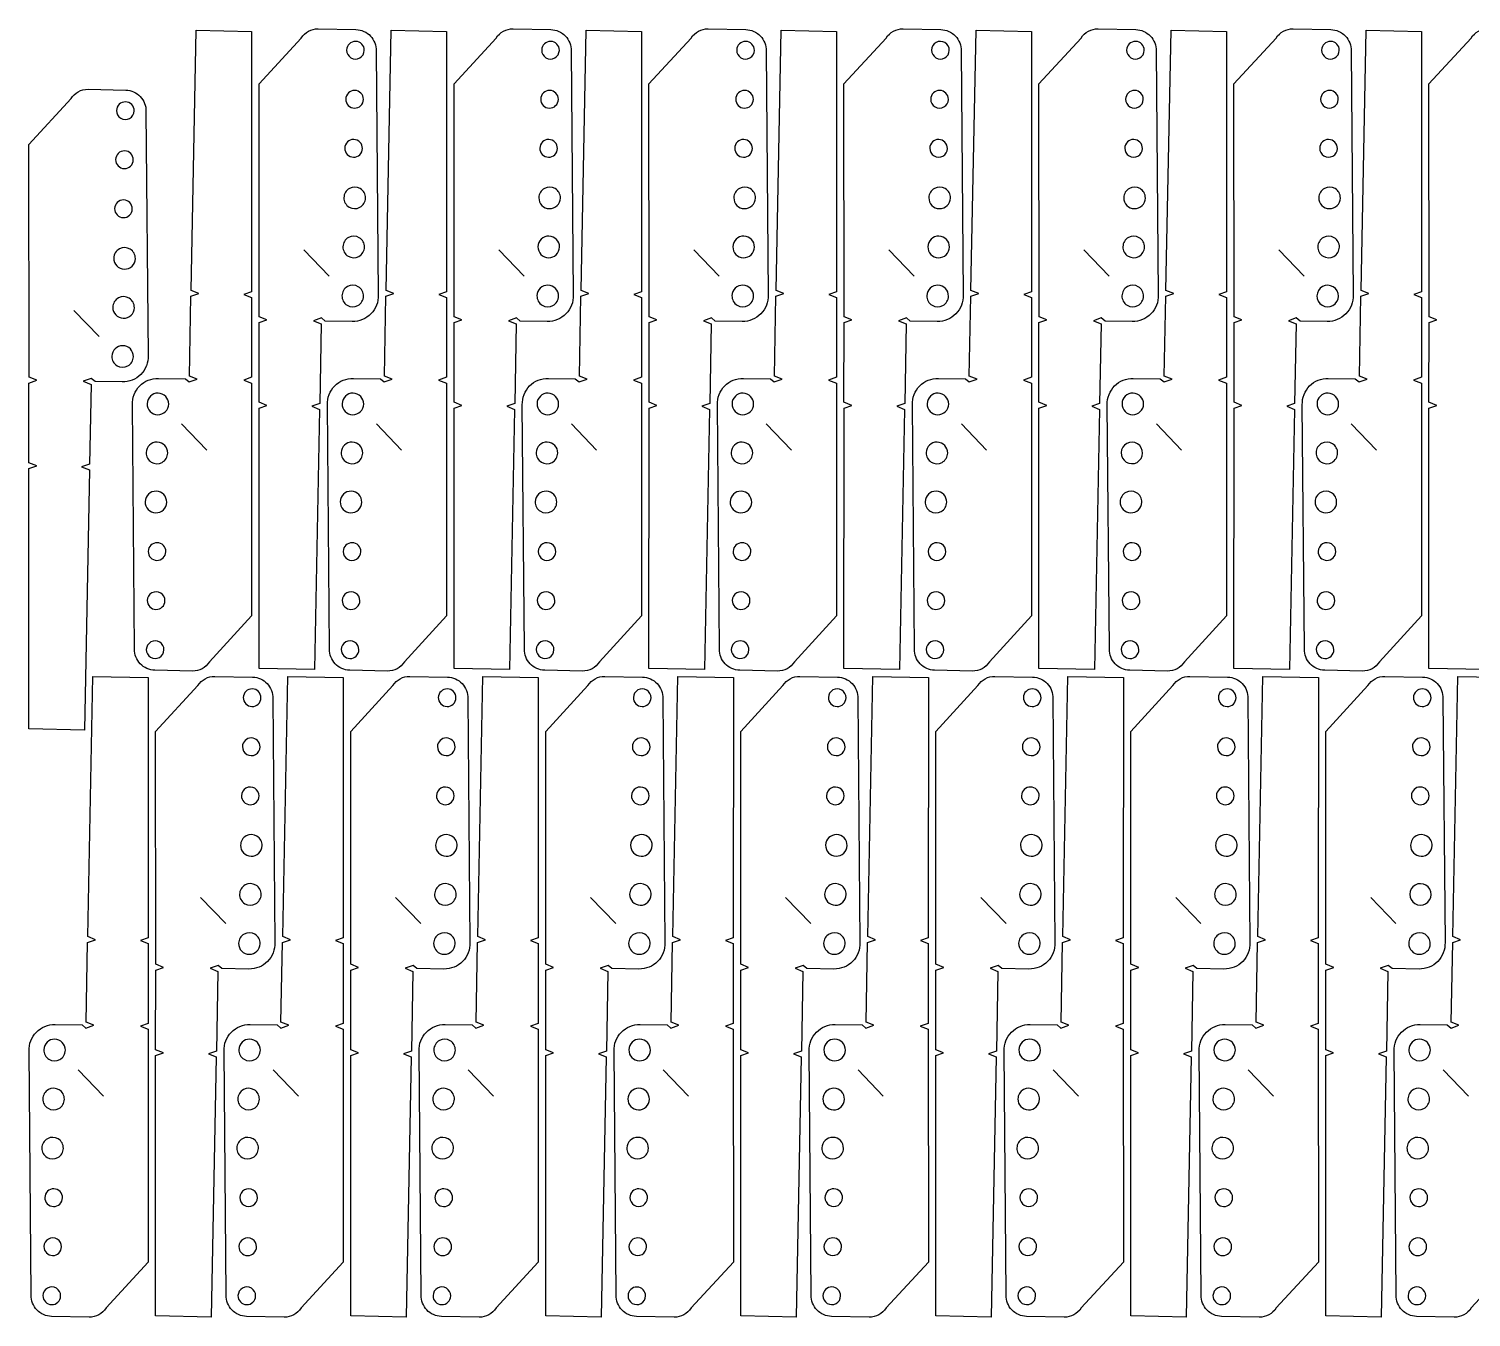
# Model space of a CAD drawing. Extents: x 5 to 2944, y 5 to 1318.
# Drawn here: x 5 to 1475, y 5 to 1318 of the extents above; entities that cross this region are included whole.
import ezdxf

# ---------------------------------------------------------------- set-up
doc = ezdxf.new("R2010")
doc.units = 0

msp = doc.modelspace()

# ---------------------------------------------------------------- linework, layer by layer
for points in [[(110.5, 934.6, -0.430887), (137, 961.5), (164.5, 961), (168.4, 957.9), (176.5, 960.7), (168.6, 963.9), (170.1, 1045.1), (178.2, 1047.9), (170.3, 1051.1), (175.4, 1316.1), (232, 1315), (232, 1049.8), (224, 1047), (232, 1043.9), (231.9, 962.7), (223.9, 959.8), (231.8, 956.7), (232, 719.4), (189, 672.7, -0.264185), (171.7, 663.3), (133.3, 664.1, -0.419117), (112.7, 685.8), (112.7, 685.8), (110.5, 934.6)], [(361, 1046.4, -0.430883), (334.5, 1019.4), (307, 1019.9), (303.1, 1023), (295, 1020.2), (303, 1017), (301.4, 935.8), (293.3, 933), (301.3, 929.8), (296.1, 664.8), (239.5, 665.9), (239.6, 931.2), (247.5, 933.9), (239.6, 937.1), (239.6, 1018.3), (247.6, 1021.1), (239.7, 1024.3), (239.5, 1261.5), (282.5, 1308.2, -0.264188), (299.8, 1317.6), (338.3, 1316.8, -0.419121), (358.8, 1295.1), (358.8, 1295.1), (361, 1046.4)], [(309.2, 934.6, -0.430886), (335.7, 961.5), (363.2, 961), (367.1, 957.9), (375.2, 960.7), (367.2, 963.9), (368.8, 1045.1), (376.9, 1047.9), (368.9, 1051.1), (374.1, 1316.1), (430.7, 1315), (430.6, 1049.8), (422.7, 1047), (430.6, 1043.9), (430.6, 962.7), (422.5, 959.8), (430.5, 956.7), (430.7, 719.4), (387.7, 672.7, -0.264182), (370.3, 663.3), (331.9, 664.1, -0.419118), (311.4, 685.8), (311.4, 685.8), (309.2, 934.6)], [(559.7, 1046.4, -0.430883), (533.2, 1019.4), (505.7, 1019.9), (501.7, 1023), (493.7, 1020.2), (501.6, 1017), (500, 935.8), (492, 933), (499.9, 929.8), (494.7, 664.8), (438.2, 665.9), (438.2, 931.2), (446.2, 933.9), (438.2, 937.1), (438.3, 1018.3), (446.3, 1021.1), (438.4, 1024.3), (438.2, 1261.5), (481.1, 1308.2, -0.264188), (498.5, 1317.6), (536.9, 1316.8, -0.419115), (557.5, 1295.1), (557.5, 1295.1), (559.7, 1046.4)], [(507.8, 934.6, -0.430885), (534.3, 961.5), (561.8, 961), (565.8, 957.9), (573.8, 960.7), (565.9, 963.9), (567.5, 1045.1), (575.5, 1047.9), (567.6, 1051.1), (572.8, 1316.1), (629.3, 1315), (629.3, 1049.8), (621.4, 1047), (629.3, 1043.9), (629.3, 962.7), (621.2, 959.8), (629.2, 956.7), (629.3, 719.4), (586.4, 672.7, -0.26419), (569, 663.3), (530.6, 664.1, -0.419112), (510, 685.8), (510, 685.8), (507.8, 934.6)], [(758.3, 1046.4, -0.430882), (731.8, 1019.4), (704.4, 1019.9), (700.4, 1023), (692.4, 1020.2), (700.3, 1017), (698.7, 935.8), (690.7, 933), (698.6, 929.8), (693.4, 664.8), (636.8, 665.9), (636.9, 931.2), (644.8, 933.9), (636.9, 937.1), (636.9, 1018.3), (645, 1021.1), (637, 1024.3), (636.8, 1261.5), (679.8, 1308.2, -0.264196), (697.2, 1317.6), (735.6, 1316.8, -0.419115), (756.2, 1295.1), (756.2, 1295.1), (758.3, 1046.4)], [(706.5, 934.6, -0.430889), (733, 961.5), (760.5, 961), (764.4, 957.9), (772.5, 960.7), (764.6, 963.9), (766.1, 1045.1), (774.2, 1047.9), (766.3, 1051.1), (771.4, 1316.1), (828, 1315), (828, 1049.8), (820, 1047), (828, 1043.9), (827.9, 962.7), (819.9, 959.8), (827.8, 956.7), (828, 719.4), (785, 672.7, -0.264192), (767.7, 663.3), (729.3, 664.1, -0.419115), (708.7, 685.8), (708.7, 685.8), (706.5, 934.6)], [(957, 1046.4, -0.43088), (930.5, 1019.4), (903, 1019.9), (899.1, 1023), (891, 1020.2), (899, 1017), (897.4, 935.8), (889.3, 933), (897.3, 929.8), (892.1, 664.8), (835.5, 665.9), (835.6, 931.2), (843.5, 933.9), (835.5, 937.1), (835.6, 1018.3), (843.6, 1021.1), (835.7, 1024.3), (835.5, 1261.5), (878.5, 1308.2, -0.264196), (895.8, 1317.6), (934.3, 1316.8, -0.419115), (954.8, 1295.1), (954.8, 1295.1), (957, 1046.4)], [(905.2, 934.6, -0.430891), (931.7, 961.5), (959.2, 961), (963.1, 957.9), (971.2, 960.7), (963.2, 963.9), (964.8, 1045.1), (972.9, 1047.9), (964.9, 1051.1), (970.1, 1316.1), (1026.7, 1315), (1026.6, 1049.8), (1018.7, 1047), (1026.6, 1043.9), (1026.6, 962.7), (1018.5, 959.8), (1026.5, 956.7), (1026.7, 719.4), (983.7, 672.7, -0.26419), (966.3, 663.3), (927.9, 664.1, -0.419112), (907.4, 685.8), (907.4, 685.8), (905.2, 934.6)], [(1155.7, 1046.4, -0.43089), (1129.2, 1019.4), (1101.7, 1019.9), (1097.7, 1023), (1089.7, 1020.2), (1097.6, 1017), (1096, 935.8), (1088, 933), (1095.9, 929.8), (1090.7, 664.8), (1034.2, 665.9), (1034.2, 931.2), (1042.2, 933.9), (1034.2, 937.1), (1034.2, 1018.3), (1042.3, 1021.1), (1034.4, 1024.3), (1034.2, 1261.5), (1077.1, 1308.2, -0.264182), (1094.5, 1317.6), (1132.9, 1316.8, -0.419121), (1153.5, 1295.1), (1153.5, 1295.1), (1155.7, 1046.4)], [(1103.8, 934.6, -0.430884), (1130.3, 961.5), (1157.8, 961), (1161.8, 957.9), (1169.8, 960.7), (1161.9, 963.9), (1163.5, 1045.1), (1171.5, 1047.9), (1163.6, 1051.1), (1168.8, 1316.1), (1225.3, 1315), (1225.3, 1049.8), (1217.4, 1047), (1225.3, 1043.9), (1225.3, 962.7), (1217.2, 959.8), (1225.1, 956.7), (1225.3, 719.4), (1182.4, 672.7, -0.264175), (1165, 663.3), (1126.6, 664.1, -0.419121), (1106, 685.8), (1106, 685.8), (1103.8, 934.6)], [(1354.3, 1046.4, -0.430891), (1327.8, 1019.4), (1300.3, 1019.9), (1296.4, 1023), (1288.4, 1020.2), (1296.3, 1017), (1294.7, 935.8), (1286.6, 933), (1294.6, 929.8), (1289.4, 664.8), (1232.8, 665.9), (1232.9, 931.2), (1240.8, 933.9), (1232.9, 937.1), (1232.9, 1018.3), (1241, 1021.1), (1233, 1024.3), (1232.8, 1261.5), (1275.8, 1308.2, -0.26418), (1293.2, 1317.6), (1331.6, 1316.8, -0.419122), (1352.2, 1295.1), (1352.2, 1295.1), (1354.3, 1046.4)], [(1302.5, 934.6, -0.430884), (1329, 961.5), (1356.5, 961), (1360.4, 957.9), (1368.5, 960.7), (1360.6, 963.9), (1362.1, 1045.1), (1370.2, 1047.9), (1362.3, 1051.1), (1367.4, 1316.1), (1424, 1315), (1424, 1049.8), (1416, 1047), (1424, 1043.9), (1423.9, 962.7), (1415.9, 959.8), (1423.8, 956.7), (1424, 719.4), (1381, 672.7, -0.264175), (1363.7, 663.3), (1325.3, 664.1, -0.419121), (1304.7, 685.8), (1304.7, 685.8), (1302.5, 934.6)], [(1553, 1046.4, -0.430896), (1526.5, 1019.4), (1499, 1019.9), (1495.1, 1023), (1487, 1020.2), (1495, 1017), (1493.4, 935.8), (1485.3, 933), (1493.3, 929.8), (1488.1, 664.8), (1431.5, 665.9), (1431.5, 931.2), (1439.5, 933.9), (1431.5, 937.1), (1431.6, 1018.3), (1439.6, 1021.1), (1431.7, 1024.3), (1431.5, 1261.5), (1474.5, 1308.2, -0.26418), (1491.8, 1317.6), (1530.2, 1316.8, -0.419122), (1550.8, 1295.1), (1550.8, 1295.1), (1553, 1046.4)], [(328.8, 1296, 1.000014), (346.8, 1295.7, 0.999986), (328.8, 1296)], [(527.5, 1296, 1.000013), (545.5, 1295.7, 0.999986), (527.5, 1296)], [(726.2, 1296, 1.000013), (744.2, 1295.7, 1), (726.2, 1296)], [(924.8, 1296, 1.000013), (942.8, 1295.7, 1.000013), (924.8, 1296)], [(1123.5, 1296, 1.000014), (1141.5, 1295.7, 1), (1123.5, 1296)], [(1322.2, 1296, 1.000014), (1340.2, 1295.7, 1), (1322.2, 1296)], [(126.5, 984.7, -0.430887), (100, 957.8), (72.5, 958.3), (68.6, 961.4), (60.5, 958.5), (68.5, 955.4), (66.9, 874.2), (58.8, 871.4), (66.8, 868.2), (61.6, 603.2), (5, 604.3), (5, 869.5), (13, 872.3), (5, 875.4), (5.1, 956.6), (13.1, 959.5), (5.2, 962.6), (5, 1199.9), (48, 1246.5, -0.264192), (65.3, 1256), (103.7, 1255.2, -0.419119), (124.3, 1233.5), (124.3, 1233.5), (126.5, 984.7)], [(327.9, 1246, 0.999986), (345.9, 1245.7, 0.999986), (327.9, 1246)], [(526.5, 1246, 0.999986), (544.5, 1245.7, 0.999986), (526.5, 1246)], [(725.2, 1246, 0.999986), (743.2, 1245.7, 0.999986), (725.2, 1246)], [(923.9, 1246, 1), (941.9, 1245.7, 1), (923.9, 1246)], [(1122.5, 1246, 1.000014), (1140.5, 1245.7, 1), (1122.5, 1246)], [(1321.2, 1246, 1.000014), (1339.2, 1245.7, 1), (1321.2, 1246)], [(94.3, 1234.4, 1.000014), (112.3, 1234, 1), (94.3, 1234.4)], [(93.4, 1184.4, 1), (111.4, 1184.1, 1), (93.4, 1184.4)], [(326.9, 1196, 0.999986), (344.9, 1195.7, 0.999986), (326.9, 1196)], [(525.6, 1196, 0.999986), (543.6, 1195.7, 0.999986), (525.6, 1196)], [(724.2, 1196, 0.999986), (742.2, 1195.7, 0.999986), (724.2, 1196)], [(922.9, 1196, 1), (940.9, 1195.7, 1), (922.9, 1196)], [(1121.6, 1196, 1.000014), (1139.6, 1195.7, 1), (1121.6, 1196)], [(1320.2, 1196, 1.000014), (1338.2, 1195.7, 1), (1320.2, 1196)], [(326, 1145.6, 1), (348, 1145.2, 1.000011), (326, 1145.6)], [(524.6, 1145.6, 0.999989), (546.6, 1145.2, 1), (524.6, 1145.6)], [(723.3, 1145.6, 0.999989), (745.3, 1145.2, 1), (723.3, 1145.6)], [(922, 1145.6, 0.999978), (944, 1145.2, 1), (922, 1145.6)], [(1120.6, 1145.6, 0.999989), (1142.6, 1145.2, 1.000011), (1120.6, 1145.6)], [(1319.3, 1145.6, 0.999989), (1341.3, 1145.2, 1.000011), (1319.3, 1145.6)], [(92.4, 1134.4, 1), (110.4, 1134.1, 1), (92.4, 1134.4)], [(325, 1095.6, 1.000006), (347, 1095.2, 1.000006), (325, 1095.6)], [(523.7, 1095.6, 0.999995), (545.7, 1095.2, 0.999995), (523.7, 1095.6)], [(722.3, 1095.6, 0.999994), (744.3, 1095.2, 0.999994), (722.3, 1095.6)], [(921, 1095.6, 0.999995), (943, 1095.2, 0.999995), (921, 1095.6)], [(1119.7, 1095.6, 1.000006), (1141.7, 1095.2, 1.000006), (1119.7, 1095.6)], [(1318.3, 1095.6, 1.000006), (1340.3, 1095.2, 1.000006), (1318.3, 1095.6)], [(91.5, 1084, 0.999989), (113.5, 1083.5, 1.000011), (91.5, 1084)], [(90.5, 1034, 0.999994), (112.5, 1033.5, 1.000006), (90.5, 1034)], [(324, 1045.6, 1.000006), (346, 1045.2, 1.000006), (324, 1045.6)], [(522.7, 1045.6, 1.000006), (544.7, 1045.2, 0.999995), (522.7, 1045.6)], [(721.4, 1045.6, 1.000006), (743.4, 1045.2, 0.999994), (721.4, 1045.6)], [(920, 1045.6, 1.000006), (942, 1045.2, 0.999995), (920, 1045.6)], [(1118.7, 1045.6, 1.000006), (1140.7, 1045.2, 1.000006), (1118.7, 1045.6)], [(1317.4, 1045.6, 1.000006), (1339.3, 1045.2, 1.000006), (1317.4, 1045.6)], [(89.5, 984, 1), (111.5, 983.6, 1), (89.5, 984)], [(147.5, 935.3, 1), (125.5, 935.7, 1), (147.5, 935.3)], [(346.2, 935.3, 1), (324.2, 935.7, 1), (346.2, 935.3)], [(544.8, 935.3, 0.999994), (522.8, 935.7, 0.999994), (544.8, 935.3)], [(743.5, 935.3, 0.999994), (721.5, 935.7, 0.999994), (743.5, 935.3)], [(942.2, 935.3, 0.999994), (920.2, 935.7, 0.999994), (942.2, 935.3)], [(1140.8, 935.3, 0.999989), (1118.8, 935.7, 1), (1140.8, 935.3)], [(1339.5, 935.3, 0.999989), (1317.5, 935.7, 1), (1339.5, 935.3)], [(146.5, 885.3, 0.999997), (124.5, 885.8, 1.000003), (146.5, 885.3)], [(345.2, 885.3, 0.999992), (323.2, 885.8, 1.000003), (345.2, 885.3)], [(543.9, 885.3, 0.999992), (521.9, 885.8, 1.000003), (543.9, 885.3)], [(742.5, 885.3, 0.999997), (720.5, 885.8, 1.000003), (742.5, 885.3)], [(941.2, 885.3, 0.999992), (919.2, 885.8, 1.000003), (941.2, 885.3)], [(1139.8, 885.3, 1.000003), (1117.9, 885.8, 1.000008), (1139.8, 885.3)], [(1338.5, 885.3, 1.000003), (1316.5, 885.8, 1.000008), (1338.5, 885.3)], [(145.5, 835.3, 1), (123.5, 835.8, 1), (145.5, 835.3)], [(344.2, 835.3, 1), (322.2, 835.8, 1), (344.2, 835.3)], [(542.9, 835.3, 1), (520.9, 835.8, 1.000006), (542.9, 835.3)], [(741.5, 835.3, 1), (719.5, 835.8, 1), (741.5, 835.3)], [(940.2, 835.3, 1), (918.2, 835.8, 1.000006), (940.2, 835.3)], [(1138.9, 835.3, 1.000006), (1116.9, 835.8, 1), (1138.9, 835.3)], [(1337.5, 835.3, 1.000006), (1315.5, 835.8, 1), (1337.5, 835.3)], [(144.6, 784.9, 0.999993), (126.6, 785.2, 1), (144.6, 784.9)], [(343.3, 784.9, 0.999993), (325.3, 785.2, 1.000007), (343.3, 784.9)], [(542, 784.9, 1), (524, 785.2, 1.000007), (542, 784.9)], [(740.6, 784.9, 0.999993), (722.6, 785.2, 1), (740.6, 784.9)], [(939.3, 784.9, 1), (921.3, 785.2, 1.000007), (939.3, 784.9)], [(1138, 784.9, 1.000007), (1120, 785.2, 0.999993), (1138, 784.9)], [(1336.6, 784.9, 1.000007), (1318.6, 785.2, 0.999993), (1336.6, 784.9)], [(143.7, 734.9, 1), (125.7, 735.2, 0.999993), (143.7, 734.9)], [(342.3, 734.9, 1.000007), (324.3, 735.2, 0.999993), (342.3, 734.9)], [(541, 734.9, 1.000007), (523, 735.2, 0.999993), (541, 734.9)], [(739.7, 734.9, 1), (721.7, 735.2, 1), (739.7, 734.9)], [(938.3, 734.9, 1.000007), (920.3, 735.2, 0.999993), (938.3, 734.9)], [(1137, 734.9, 1.000014), (1119, 735.2, 0.999986), (1137, 734.9)], [(1335.6, 734.9, 1.000014), (1317.6, 735.2, 0.999986), (1335.6, 734.9)], [(142.7, 684.9, 1), (124.7, 685.2, 1.000007), (142.7, 684.9)], [(341.3, 684.9, 1), (323.3, 685.2, 1), (341.3, 684.9)], [(540, 684.9, 1), (522, 685.2, 1.000007), (540, 684.9)], [(738.7, 684.9, 0.999993), (720.7, 685.2, 1.000014), (738.7, 684.9)], [(937.3, 684.9, 1), (919.3, 685.2, 1.000007), (937.3, 684.9)], [(1136, 684.9, 1.000007), (1118, 685.2, 1), (1136, 684.9)], [(1334.7, 684.9, 1.000007), (1316.7, 685.2, 1), (1334.7, 684.9)], [(5.2, 276.2, -0.430887), (31.7, 303.2), (59.2, 302.7), (63.1, 299.6), (71.2, 302.4), (63.3, 305.6), (64.8, 386.8), (72.9, 389.6), (65, 392.8), (70.1, 657.8), (126.7, 656.7), (126.7, 391.4), (118.7, 388.7), (126.7, 385.6), (126.6, 304.3), (118.6, 301.5), (126.5, 298.3), (126.7, 61.1), (83.7, 14.4, -0.264181), (66.4, 5), (28, 5.8, -0.419116), (7.4, 27.5), (7.4, 27.5), (5.2, 276.2)], [(255.7, 386.6, -0.430885), (229.2, 359.7), (201.7, 360.2), (197.8, 363.3), (189.7, 360.5), (197.7, 357.3), (196.1, 276.1), (188, 273.3), (196, 270.1), (190.8, 5.1), (134.2, 6.2), (134.2, 271.5), (142.2, 274.2), (134.2, 277.3), (134.3, 358.5), (142.3, 361.4), (134.4, 364.5), (134.2, 601.8), (177.2, 648.5, -0.264173), (194.5, 657.9), (233, 657.1, -0.419113), (253.5, 635.4), (253.5, 635.4), (255.7, 386.6)], [(203.9, 276.2, -0.430886), (230.4, 303.2), (257.9, 302.7), (261.8, 299.6), (269.9, 302.4), (261.9, 305.6), (263.5, 386.8), (271.6, 389.6), (263.7, 392.8), (268.8, 657.8), (325.4, 656.7), (325.4, 391.4), (317.4, 388.7), (325.4, 385.6), (325.3, 304.3), (317.3, 301.5), (325.2, 298.3), (325.4, 61.1), (282.4, 14.4, -0.264182), (265.1, 5), (226.7, 5.8, -0.419115), (206.1, 27.5), (206.1, 27.5), (203.9, 276.2)], [(454.4, 386.6, -0.430883), (427.9, 359.7), (400.4, 360.2), (396.5, 363.3), (388.4, 360.5), (396.4, 357.3), (394.8, 276.1), (386.7, 273.3), (394.6, 270.1), (389.5, 5.1), (332.9, 6.2), (332.9, 271.5), (340.9, 274.2), (332.9, 277.3), (333, 358.5), (341, 361.4), (333.1, 364.5), (332.9, 601.8), (375.9, 648.5, -0.264171), (393.2, 657.9), (431.6, 657.1, -0.419115), (452.2, 635.4), (452.2, 635.4), (454.4, 386.6)], [(402.6, 276.2, -0.430886), (429.1, 303.2), (456.6, 302.7), (460.5, 299.6), (468.6, 302.4), (460.6, 305.6), (462.2, 386.8), (470.3, 389.6), (462.3, 392.8), (467.5, 657.8), (524.1, 656.7), (524, 391.4), (516.1, 388.7), (524.1, 385.6), (524, 304.3), (516, 301.5), (523.9, 298.3), (524.1, 61.1), (481.1, 14.4, -0.264177), (463.8, 5), (425.3, 5.8, -0.419117), (404.8, 27.5), (404.8, 27.5), (402.6, 276.2)], [(653.1, 386.6, -0.430883), (626.6, 359.7), (599.1, 360.2), (595.2, 363.3), (587.1, 360.5), (595, 357.3), (593.5, 276.1), (585.4, 273.3), (593.3, 270.1), (588.2, 5.1), (531.6, 6.2), (531.6, 271.5), (539.6, 274.2), (531.6, 277.3), (531.7, 358.5), (539.7, 361.4), (531.8, 364.5), (531.6, 601.8), (574.6, 648.5, -0.264179), (591.9, 657.9), (630.3, 657.1, -0.419112), (650.9, 635.4), (650.9, 635.4), (653.1, 386.6)], [(601.3, 276.2, -0.43089), (627.8, 303.2), (655.3, 302.7), (659.2, 299.6), (667.3, 302.4), (659.3, 305.6), (660.9, 386.8), (669, 389.6), (661, 392.8), (666.2, 657.8), (722.8, 656.7), (722.7, 391.4), (714.8, 388.7), (722.7, 385.6), (722.7, 304.3), (714.7, 301.5), (722.6, 298.3), (722.8, 61.1), (679.8, 14.4, -0.264185), (662.5, 5), (624, 5.8, -0.419114), (603.5, 27.5), (603.5, 27.5), (601.3, 276.2)], [(851.8, 386.6, -0.430883), (825.3, 359.7), (797.8, 360.2), (793.9, 363.3), (785.8, 360.5), (793.7, 357.3), (792.1, 276.1), (784.1, 273.3), (792, 270.1), (786.9, 5.1), (730.3, 6.2), (730.3, 271.5), (738.3, 274.2), (730.3, 277.3), (730.4, 358.5), (738.4, 361.4), (730.5, 364.5), (730.3, 601.8), (773.3, 648.5, -0.264179), (790.6, 657.9), (829, 657.1, -0.419112), (849.6, 635.4), (849.6, 635.4), (851.8, 386.6)], [(800, 276.2, -0.43089), (826.5, 303.2), (854, 302.7), (857.9, 299.6), (866, 302.4), (858, 305.6), (859.6, 386.8), (867.7, 389.6), (859.7, 392.8), (864.9, 657.8), (921.5, 656.7), (921.4, 391.4), (913.5, 388.7), (921.4, 385.6), (921.4, 304.3), (913.3, 301.5), (921.3, 298.3), (921.5, 61.1), (878.5, 14.4, -0.264185), (861.1, 5), (822.7, 5.8, -0.419114), (802.2, 27.5), (802.2, 27.5), (800, 276.2)], [(1050.5, 386.6, -0.430892), (1024, 359.7), (996.5, 360.2), (992.5, 363.3), (984.5, 360.5), (992.4, 357.3), (990.8, 276.1), (982.8, 273.3), (990.7, 270.1), (985.5, 5.1), (929, 6.2), (929, 271.5), (937, 274.2), (929, 277.3), (929.1, 358.5), (937.1, 361.4), (929.2, 364.5), (929, 601.8), (971.9, 648.5, -0.264179), (989.3, 657.9), (1027.7, 657.1, -0.419116), (1048.3, 635.4), (1048.3, 635.4), (1050.5, 386.6)], [(998.7, 276.2, -0.43089), (1025.2, 303.2), (1052.7, 302.7), (1056.6, 299.6), (1064.7, 302.4), (1056.7, 305.6), (1058.3, 386.8), (1066.4, 389.6), (1058.4, 392.8), (1063.6, 657.8), (1120.2, 656.7), (1120.1, 391.4), (1112.2, 388.7), (1120.1, 385.6), (1120.1, 304.3), (1112, 301.5), (1120, 298.3), (1120.2, 61.1), (1077.2, 14.4, -0.264172), (1059.8, 5), (1021.4, 5.8, -0.419114), (1000.8, 27.5), (1000.8, 27.5), (998.7, 276.2)], [(1249.2, 386.6, -0.430893), (1222.7, 359.7), (1195.2, 360.2), (1191.2, 363.3), (1183.2, 360.5), (1191.1, 357.3), (1189.5, 276.1), (1181.5, 273.3), (1189.4, 270.1), (1184.2, 5.1), (1127.7, 6.2), (1127.7, 271.5), (1135.6, 274.2), (1127.7, 277.3), (1127.7, 358.5), (1135.8, 361.4), (1127.9, 364.5), (1127.7, 601.8), (1170.6, 648.5, -0.264166), (1188, 657.9), (1226.4, 657.1, -0.419116), (1247, 635.4), (1247, 635.4), (1249.2, 386.6)], [(1197.4, 276.2, -0.430883), (1223.9, 303.2), (1251.4, 302.7), (1255.3, 299.6), (1263.3, 302.4), (1255.4, 305.6), (1257, 386.8), (1265.1, 389.6), (1257.1, 392.8), (1262.3, 657.8), (1318.9, 656.7), (1318.8, 391.4), (1310.9, 388.7), (1318.8, 385.6), (1318.8, 304.3), (1310.7, 301.5), (1318.7, 298.3), (1318.9, 61.1), (1275.9, 14.4, -0.264172), (1258.5, 5), (1220.1, 5.8, -0.419117), (1199.5, 27.5), (1199.5, 27.5), (1197.4, 276.2)], [(1447.9, 386.6, -0.430893), (1421.4, 359.7), (1393.9, 360.2), (1389.9, 363.3), (1381.9, 360.5), (1389.8, 357.3), (1388.2, 276.1), (1380.2, 273.3), (1388.1, 270.1), (1382.9, 5.1), (1326.4, 6.2), (1326.4, 271.5), (1334.3, 274.2), (1326.4, 277.3), (1326.4, 358.5), (1334.5, 361.4), (1326.6, 364.5), (1326.4, 601.8), (1369.3, 648.5, -0.264166), (1386.7, 657.9), (1425.1, 657.1, -0.419116), (1445.7, 635.4), (1445.7, 635.4), (1447.9, 386.6)], [(1396.1, 276.2, -0.430883), (1422.5, 303.2), (1450, 302.7), (1454, 299.6), (1462, 302.4), (1454.1, 305.6), (1455.7, 386.8), (1463.7, 389.6), (1455.8, 392.8), (1461, 657.8), (1517.6, 656.7), (1517.5, 391.4), (1509.6, 388.7), (1517.5, 385.6), (1517.5, 304.3), (1509.4, 301.5), (1517.4, 298.3), (1517.6, 61.1), (1474.6, 14.4, -0.264172), (1457.2, 5), (1418.8, 5.8, -0.419117), (1398.2, 27.5), (1398.2, 27.5), (1396.1, 276.2)], [(223.5, 636.3, 0.999993), (241.5, 636, 1), (223.5, 636.3)], [(422.2, 636.3, 1), (440.2, 636, 1), (422.2, 636.3)], [(620.9, 636.3, 0.999993), (638.9, 636, 1.000007), (620.9, 636.3)], [(819.6, 636.3, 0.999993), (837.6, 636, 1.000007), (819.6, 636.3)], [(1018.3, 636.3, 0.999993), (1036.3, 636, 0.999993), (1018.3, 636.3)], [(1217, 636.3, 1), (1235, 636, 0.999993), (1217, 636.3)], [(1415.7, 636.3, 1), (1433.7, 636, 0.999993), (1415.7, 636.3)], [(222.6, 586.3, 1.000007), (240.6, 586, 1), (222.6, 586.3)], [(421.3, 586.3, 1.000007), (439.3, 586, 0.999993), (421.3, 586.3)], [(619.9, 586.3, 1.000007), (637.9, 586, 0.999993), (619.9, 586.3)], [(818.6, 586.3, 1.000007), (836.6, 586, 0.999993), (818.6, 586.3)], [(1017.3, 586.3, 1.000007), (1035.3, 586, 0.999986), (1017.3, 586.3)], [(1216, 586.3, 1.000014), (1234, 586, 0.999986), (1216, 586.3)], [(1414.7, 586.3, 1.000014), (1432.7, 586, 0.999986), (1414.7, 586.3)], [(221.6, 536.3, 1), (239.6, 536, 1.000007), (221.6, 536.3)], [(420.3, 536.3, 0.999993), (438.3, 536, 1.000007), (420.3, 536.3)], [(619, 536.3, 0.999993), (637, 536, 1.000007), (619, 536.3)], [(817.7, 536.3, 0.999993), (835.7, 536, 1.000007), (817.7, 536.3)], [(1016.4, 536.3, 0.999993), (1034.4, 536, 1), (1016.4, 536.3)], [(1215, 536.3, 1), (1233, 536, 1), (1215, 536.3)], [(1413.7, 536.3, 1), (1431.7, 536, 1), (1413.7, 536.3)], [(220.7, 485.9, 1), (242.7, 485.4, 1.000003), (220.7, 485.9)], [(419.4, 485.9, 1), (441.4, 485.4, 1.000003), (419.4, 485.9)], [(618.1, 485.9, 0.999994), (640.1, 485.4, 1), (618.1, 485.9)], [(816.8, 485.9, 0.999994), (838.7, 485.4, 1), (816.8, 485.9)], [(1015.4, 485.9, 0.999997), (1037.4, 485.4, 1.000005), (1015.4, 485.9)], [(1214.1, 485.9, 1), (1236.1, 485.4, 1.000005), (1214.1, 485.9)], [(1412.8, 485.9, 1), (1434.8, 485.4, 1.000005), (1412.8, 485.9)], [(219.7, 435.9, 1.000003), (241.7, 435.5, 1), (219.7, 435.9)], [(418.4, 435.9, 1.000003), (440.4, 435.5, 1.000003), (418.4, 435.9)], [(617.1, 435.9, 0.999997), (639.1, 435.5, 1), (617.1, 435.9)], [(815.8, 435.9, 0.999997), (837.8, 435.5, 1), (815.8, 435.9)], [(1014.5, 435.9, 1), (1036.5, 435.5, 1.000005), (1014.5, 435.9)], [(1213.2, 435.9, 1.000003), (1235.2, 435.5, 1.000005), (1213.2, 435.9)], [(1411.9, 435.9, 1.000003), (1433.8, 435.5, 1.000005), (1411.9, 435.9)], [(218.7, 385.9, 0.999994), (240.7, 385.5, 1), (218.7, 385.9)], [(417.4, 385.9, 0.999997), (439.4, 385.5, 1.000003), (417.4, 385.9)], [(616.1, 385.9, 0.999997), (638.1, 385.5, 1), (616.1, 385.9)], [(814.8, 385.9, 0.999997), (836.8, 385.5, 1), (814.8, 385.9)], [(1013.5, 385.9, 1), (1035.5, 385.5, 1.000005), (1013.5, 385.9)], [(1212.2, 385.9, 1), (1234.2, 385.5, 1.000005), (1212.2, 385.9)], [(1410.9, 385.9, 1), (1432.9, 385.5, 1.000005), (1410.9, 385.9)], [(42.2, 277, 0.999999), (20.2, 277.4, 1.000001), (42.2, 277)], [(240.9, 277, 0.999999), (218.9, 277.4, 1.000001), (240.9, 277)], [(439.6, 277, 1.000001), (417.6, 277.4, 1.000001), (439.6, 277)], [(638.3, 277, 0.999996), (616.3, 277.4, 0.999999), (638.3, 277)], [(837, 277, 0.999996), (815, 277.4, 0.999999), (837, 277)], [(1035.7, 277, 0.999985), (1013.7, 277.4, 0.999999), (1035.7, 277)], [(1234.3, 277, 0.99999), (1212.4, 277.4, 1.000004), (1234.3, 277)], [(1433, 277, 0.99999), (1411, 277.4, 1.000004), (1433, 277)], [(41.2, 227, 1.000002), (19.2, 227.4, 1.000002), (41.2, 227)], [(239.9, 227, 1.000002), (217.9, 227.4, 1.000002), (239.9, 227)], [(438.6, 227, 1.000004), (416.6, 227.4, 1.000004), (438.6, 227)], [(637.3, 227, 0.999999), (615.3, 227.4, 0.999999), (637.3, 227)], [(836, 227, 0.999999), (814, 227.4, 0.999999), (836, 227)], [(1034.7, 227, 1.000005), (1012.7, 227.4, 0.999999), (1034.7, 227)], [(1233.4, 227, 1.000011), (1211.4, 227.4, 1.000005), (1233.4, 227)], [(1432.1, 227, 1.000011), (1410.1, 227.4, 1.000005), (1432.1, 227)], [(40.2, 177, 1.000002), (18.2, 177.4, 1.000002), (40.2, 177)], [(238.9, 177, 1.000001), (216.9, 177.4, 1.000002), (238.9, 177)], [(437.6, 177, 1.000004), (415.6, 177.4, 1.000004), (437.6, 177)], [(636.3, 177, 0.999999), (614.3, 177.4, 1.000005), (636.3, 177)], [(835, 177, 0.999999), (813, 177.4, 1.000005), (835, 177)], [(1033.7, 177, 1.000005), (1011.7, 177.4, 1.000005), (1033.7, 177)], [(1232.4, 177, 1.000011), (1210.4, 177.4, 1.000005), (1232.4, 177)], [(1431.1, 177, 1.000011), (1409.1, 177.4, 1.000005), (1431.1, 177)], [(39.3, 126.6, 1), (21.3, 126.9, 0.999999), (39.3, 126.6)], [(238, 126.6, 1.000002), (220, 126.9, 1.000001), (238, 126.6)], [(436.7, 126.6, 1), (418.7, 126.9, 0.999999), (436.7, 126.6)], [(635.4, 126.6, 0.999998), (617.4, 126.9, 1.000002), (635.4, 126.6)], [(834.1, 126.6, 0.999998), (816.1, 126.9, 1.000002), (834.1, 126.6)], [(1032.8, 126.6, 1.000005), (1014.8, 126.9, 1.000002), (1032.8, 126.6)], [(1231.5, 126.6, 1.000005), (1213.5, 126.9, 0.999992), (1231.5, 126.6)], [(1430.2, 126.6, 1.000005), (1412.2, 126.9, 0.999992), (1430.2, 126.6)], [(38.3, 76.6, 1.000001), (20.4, 76.9, 1), (38.3, 76.6)], [(237, 76.6, 1.000002), (219, 76.9, 0.999998), (237, 76.6)], [(435.7, 76.6, 1), (417.7, 76.9, 0.999999), (435.7, 76.6)], [(634.4, 76.6, 0.999998), (616.4, 76.9, 1.000002), (634.4, 76.6)], [(833.1, 76.6, 0.999998), (815.1, 76.9, 1.000002), (833.1, 76.6)], [(1031.8, 76.6, 1.000005), (1013.8, 76.9, 1.000002), (1031.8, 76.6)], [(1230.5, 76.6, 1.000005), (1212.5, 76.9, 0.999992), (1230.5, 76.6)], [(1429.2, 76.6, 1.000005), (1411.2, 76.9, 0.999992), (1429.2, 76.6)], [(37.4, 26.6, 1), (19.4, 26.9, 1), (37.4, 26.6)], [(236.1, 26.6, 1.000001), (218.1, 26.9, 0.999999), (236.1, 26.6)], [(434.8, 26.6, 1.000004), (416.8, 26.9, 0.999999), (434.8, 26.6)], [(633.4, 26.6, 0.999997), (615.5, 26.9, 1.000008), (633.4, 26.6)], [(832.1, 26.6, 0.999997), (814.1, 26.9, 1.000008), (832.1, 26.6)], [(1030.8, 26.6, 1.000004), (1012.8, 26.9, 1.000008), (1030.8, 26.6)], [(1229.5, 26.6, 1.000004), (1211.5, 26.9, 0.999991), (1229.5, 26.6)], [(1428.2, 26.6, 1.000004), (1410.2, 26.9, 0.999991), (1428.2, 26.6)]]:
    msp.add_lwpolyline(points, format="xyb")
for points in [[(311.1, 1065.7), (285.3, 1092.5)], [(509.8, 1065.7), (484, 1092.5)], [(708.4, 1065.7), (682.7, 1092.5)], [(907.1, 1065.7), (881.3, 1092.5)], [(1105.8, 1065.7), (1080, 1092.5)], [(1304.4, 1065.7), (1278.7, 1092.5)], [(76.6, 1004.1), (50.8, 1030.8)], [(160.4, 915.2), (186.2, 888.5)], [(359.1, 915.2), (384.8, 888.5)], [(557.8, 915.2), (583.5, 888.5)], [(756.4, 915.2), (782.2, 888.5)], [(955.1, 915.2), (980.8, 888.5)], [(1153.8, 915.2), (1179.5, 888.5)], [(1352.4, 915.2), (1378.2, 888.5)], [(205.8, 406), (180, 432.7)], [(404.5, 406), (378.7, 432.7)], [(603.2, 406), (577.4, 432.7)], [(801.9, 406), (776.1, 432.7)], [(1000.6, 406), (974.8, 432.7)], [(1199.2, 406), (1173.5, 432.7)], [(1397.9, 406), (1372.2, 432.7)], [(55.1, 256.9), (80.9, 230.1)], [(253.8, 256.9), (279.6, 230.1)], [(452.5, 256.9), (478.3, 230.1)], [(651.2, 256.9), (677, 230.1)], [(849.9, 256.9), (875.6, 230.1)], [(1048.6, 256.9), (1074.3, 230.1)], [(1247.3, 256.9), (1273, 230.1)], [(1446, 256.9), (1471.7, 230.1)]]:
    msp.add_lwpolyline(points)

doc.saveas('drawing.dxf')
